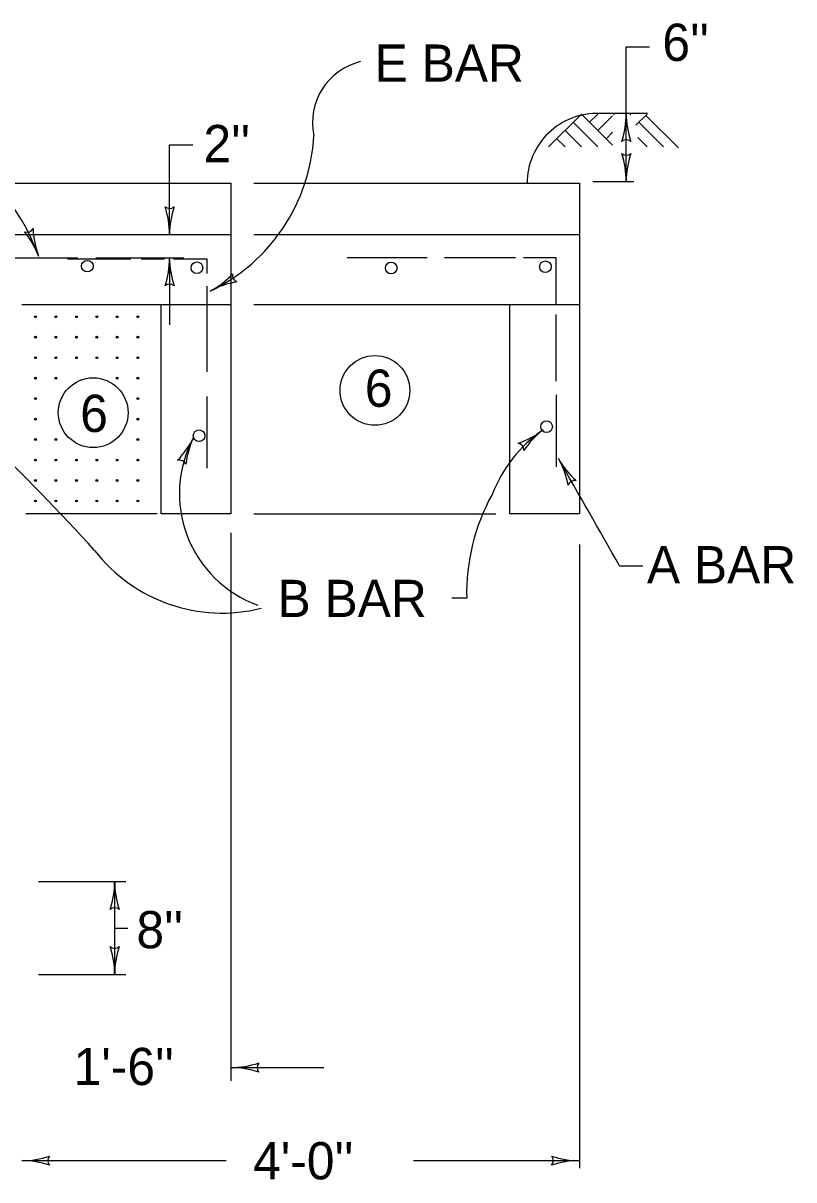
# Model space of a CAD drawing. Extents: x 1007 to 1035.5, y 1000.5 to 1021.5.
# Drawn here: x 1013.94 to 1018.08, y 1006.57 to 1012.79 of the extents above; entities that cross this region are included whole.
import ezdxf

# ---------------------------------------------------------------- set-up
doc = ezdxf.new("R2010")
doc.units = 0
for name, color, linetype in [('Level 1', 7, 'Continuous'), ('Level 2', 7, 'Continuous'), ('Level 5', 7, 'Continuous')]:
    doc.layers.add(name, color=color, linetype=linetype)

msp = doc.modelspace()

# ---------------------------------------------------------------- linework, layer by layer
at = {"layer": 'Level 1'}
for p, q in [((1016.9386, 1012.2993), (1016.7618, 1012.1225)), ((1017.1061, 1012.1318), (1016.9386, 1012.2993)), ((1017.027, 1012.2993), (1016.9828, 1012.2551)), ((1017.0215, 1012.302), (1017.0123, 1012.302)), ((1017.2936, 1012.302), (1017.0215, 1012.302)), ((1017.1061, 1012.29), (1017.027, 1012.2109)), ((1017.1153, 1012.2993), (1017.1118, 1012.2958)), ((1017.2037, 1012.2993), (1017.2002, 1012.2958)), ((1017.2922, 1012.2993), (1017.2314, 1012.2386)), ((1017.4602, 1012.1172), (1017.2834, 1012.294)), ((1017.0269, 1012.1225), (1016.8943, 1012.2551)), ((1017.3805, 1012.1225), (1017.2479, 1012.2551)), ((1016.8502, 1012.1225), (1016.806, 1012.1668)), ((1016.9386, 1012.1225), (1016.8502, 1012.2109)), ((1017.1061, 1012.2017), (1017.0712, 1012.1668)), ((1017.2922, 1012.1225), (1017.2411, 1012.1736)), ((1007.6784, 1011.9281), (1015.0534, 1011.9281)), ((1015.0534, 1011.9281), (1015.0534, 1010.1513)), ((1015.177, 1011.9281), (1016.9284, 1011.9281)), ((1016.9284, 1011.9281), (1016.9284, 1010.1513)), ((1013.4284, 1011.6513), (1015.0534, 1011.6513)), ((1015.177, 1011.6513), (1016.9284, 1011.6513)), ((1013.9284, 1011.2763), (1015.0534, 1011.2763)), ((1014.6784, 1010.1513), (1014.6784, 1011.2763)), ((1015.177, 1011.2763), (1016.9284, 1011.2763)), ((1016.5534, 1010.1513), (1016.5534, 1011.2763)), ((1016.8034, 1010.791), (1016.8034, 1010.4034)), ((1014.6568, 1010.1513), (1013.9508, 1010.1513)), ((1015.0534, 1010.1513), (1014.6784, 1010.1513)), ((1015.177, 1010.1513), (1016.4778, 1010.1513)), ((1016.9284, 1010.1513), (1016.5534, 1010.1513)), ((1017.1437, 1009.8722), (1017.2687, 1009.8722)), ((1016.3215, 1009.6986), (1016.242, 1009.6986))]:
    msp.add_line(p, q, dxfattribs=at)
for centre, radius in [((1014.0026, 1011.2102), 0.005), ((1014.0026, 1011.2102), 0.0025), ((1014.1126, 1011.2102), 0.005), ((1014.1126, 1011.2102), 0.0025), ((1014.2226, 1011.2102), 0.005), ((1014.2226, 1011.2102), 0.0025), ((1014.3326, 1011.2102), 0.005), ((1014.3326, 1011.2102), 0.0025), ((1014.4426, 1011.2102), 0.005), ((1014.4426, 1011.2102), 0.0025), ((1014.5526, 1011.2102), 0.005), ((1014.5526, 1011.2102), 0.0025), ((1014.0026, 1011.1002), 0.005), ((1014.0026, 1011.1002), 0.0025), ((1014.1126, 1011.1002), 0.005), ((1014.1126, 1011.1002), 0.0025), ((1014.2226, 1011.1002), 0.005), ((1014.2226, 1011.1002), 0.0025), ((1014.3326, 1011.1002), 0.005), ((1014.3326, 1011.1002), 0.0025), ((1014.4426, 1011.1002), 0.005), ((1014.4426, 1011.1002), 0.0025), ((1014.5526, 1011.1002), 0.005), ((1014.5526, 1011.1002), 0.0025), ((1014.0026, 1010.9902), 0.005), ((1014.0026, 1010.9902), 0.0025), ((1014.1126, 1010.9902), 0.005), ((1014.1126, 1010.9902), 0.0025), ((1014.2226, 1010.9902), 0.005), ((1014.2226, 1010.9902), 0.0025), ((1014.3326, 1010.9902), 0.005), ((1014.3326, 1010.9902), 0.0025), ((1014.4426, 1010.9902), 0.005), ((1014.4426, 1010.9902), 0.0025), ((1014.5526, 1010.9902), 0.005), ((1014.5526, 1010.9902), 0.0025), ((1015.8282, 1010.8143), 0.1875), ((1014.0026, 1010.8802), 0.005), ((1014.0026, 1010.8802), 0.0025), ((1014.1126, 1010.8802), 0.005), ((1014.1126, 1010.8802), 0.0025), ((1014.313, 1010.6946), 0.1875), ((1014.4426, 1010.8802), 0.005), ((1014.4426, 1010.8802), 0.0025), ((1014.5526, 1010.8802), 0.005), ((1014.5526, 1010.8802), 0.0025), ((1014.0026, 1010.7702), 0.005), ((1014.0026, 1010.7702), 0.0025), ((1014.5526, 1010.7702), 0.005), ((1014.5526, 1010.7702), 0.0025), ((1014.0026, 1010.6602), 0.005), ((1014.0026, 1010.6602), 0.0025), ((1014.5526, 1010.6602), 0.005), ((1014.5526, 1010.6602), 0.0025), ((1014.0026, 1010.5502), 0.005), ((1014.0026, 1010.5502), 0.0025), ((1014.1126, 1010.5502), 0.005), ((1014.1126, 1010.5502), 0.0025), ((1014.5526, 1010.5502), 0.005), ((1014.5526, 1010.5502), 0.0025), ((1014.0026, 1010.4402), 0.005), ((1014.0026, 1010.4402), 0.0025), ((1014.1126, 1010.4402), 0.005), ((1014.1126, 1010.4402), 0.0025), ((1014.2226, 1010.4402), 0.005), ((1014.2226, 1010.4402), 0.0025), ((1014.3326, 1010.4402), 0.005), ((1014.3326, 1010.4402), 0.0025), ((1014.4426, 1010.4402), 0.005), ((1014.4426, 1010.4402), 0.0025), ((1014.5526, 1010.4402), 0.005), ((1014.5526, 1010.4402), 0.0025), ((1014.0026, 1010.3302), 0.005), ((1014.0026, 1010.3302), 0.0025), ((1014.1126, 1010.3302), 0.005), ((1014.1126, 1010.3302), 0.0025), ((1014.2226, 1010.3302), 0.005), ((1014.2226, 1010.3302), 0.0025), ((1014.3326, 1010.3302), 0.005), ((1014.3326, 1010.3302), 0.0025), ((1014.4426, 1010.3302), 0.005), ((1014.4426, 1010.3302), 0.0025), ((1014.5526, 1010.3302), 0.005), ((1014.5526, 1010.3302), 0.0025), ((1014.0026, 1010.2202), 0.005), ((1014.0026, 1010.2202), 0.0025), ((1014.1126, 1010.2202), 0.005), ((1014.1126, 1010.2202), 0.0025), ((1014.2226, 1010.2202), 0.005), ((1014.2226, 1010.2202), 0.0025), ((1014.3326, 1010.2202), 0.005), ((1014.3326, 1010.2202), 0.0025), ((1014.4426, 1010.2202), 0.005), ((1014.4426, 1010.2202), 0.0025), ((1014.5526, 1010.2202), 0.005), ((1014.5526, 1010.2202), 0.0025)]:
    msp.add_circle(centre, radius, dxfattribs=at)
for centre, radius, start, end in [((1017.0215, 1011.927), 0.375, 87.82308, 180.08629), ((1017.42, 1009.7241), 1.0988, 151.05093, 181.32856)]:
    msp.add_arc(centre, radius, start, end, dxfattribs=at)
at = {"layer": 'Level 2'}
for p, q in [((1013.676, 1011.5263), (1014.2303, 1011.5263)), ((1014.3263, 1011.5263), (1014.801, 1011.5263)), ((1016.1096, 1011.5263), (1015.6783, 1011.5263)), ((1016.5831, 1011.5263), (1016.2028, 1011.5263)), ((1016.8034, 1011.5263), (1016.6278, 1011.5263)), ((1016.8034, 1011.2745), (1016.8034, 1011.5263)), ((1016.8034, 1010.8644), (1016.8034, 1011.2223))]:
    msp.add_line(p, q, dxfattribs=at)
for points in [[(1014.1745, 1011.5213), (1014.5159, 1011.5213)], [(1014.5708, 1011.5213), (1014.6964, 1011.5213)], [(1014.7443, 1011.5213), (1014.9245, 1011.5213), (1014.9245, 1011.4424)], [(1014.9245, 1011.3739), (1014.9245, 1010.9148)], [(1014.9245, 1010.7823), (1014.9245, 1010.3963)]]:
    msp.add_lwpolyline(points, dxfattribs=at)
for centre in [(1014.2814, 1011.4819), (1014.8706, 1011.4734), (1015.9155, 1011.472), (1016.7446, 1011.4786), (1016.7511, 1010.6197), (1014.8822, 1010.5706)]:
    msp.add_circle(centre, 0.0313, dxfattribs=at)
at = {"layer": 'Level 5'}
for p, q in [((1017.1796, 1012.2958), (1017.1796, 1012.6603)), ((1017.1796, 1012.6603), (1017.3046, 1012.6603)), ((1017.1796, 1011.937), (1017.1796, 1012.302)), ((1014.7238, 1011.6513), (1014.7238, 1012.1333)), ((1014.7238, 1012.1333), (1014.8488, 1012.1333)), ((1016.9998, 1011.937), (1017.2203, 1011.937)), ((1014.7238, 1011.5263), (1014.7238, 1011.5293)), ((1014.7238, 1011.5263), (1014.7238, 1011.1661)), ((1015.0534, 1010.0496), (1015.0534, 1007.1051)), ((1016.9284, 1009.987), (1016.9284, 1006.6358)), ((1014.018, 1008.1759), (1014.4884, 1008.1759)), ((1014.4284, 1008.1759), (1014.4284, 1007.6759)), ((1014.4284, 1007.9259), (1014.4995, 1007.9259)), ((1014.018, 1007.6759), (1014.4884, 1007.6759)), ((1015.0534, 1007.1759), (1015.5534, 1007.1759)), ((1013.9284, 1006.6759), (1015.0283, 1006.6759)), ((1016.0361, 1006.6759), (1016.9284, 1006.6759))]:
    msp.add_line(p, q, dxfattribs=at)
for centre, radius, start, end in [((1015.8314, 1012.2516), 0.3391, 103.80656, 191.59064), ((1016.7108, 1012.302), 0.4688, 341.33122, 0), ((1016.7108, 1012.302), 0.4688, 0, 0.01223), ((1017.6483, 1012.302), 0.4688, 180.00611, 198.65284), ((1012.951, 1011.1519), 1.1348, 19.72287, 63.2426), ((1014.5179, 1012.234), 0.9826, 295.56797, 357.05453), ((1017.1796, 1012.1238), 0.0375, 49.10871, 131.2254), ((1017.1795, 1012.1152), 0.0375, 229.10871, 311.2254), ((1016.7108, 1011.937), 0.4688, 0.00611, 18.65284), ((1017.6483, 1011.937), 0.4688, 161.33122, 180), ((1017.6483, 1011.937), 0.4688, 180, 180.01223), ((1014.7238, 1011.8296), 0.0375, 228.7746, 310.89129), ((1014.255, 1011.6513), 0.4688, 0, 18.66878), ((1015.1925, 1011.6513), 0.4688, 161.34716, 179.99389), ((1013.957, 1011.702), 0.0375, 249.2191, 331.33579), ((1013.58, 1011.3712), 0.4687, 20.4445, 39.11329), ((1014.4585, 1011.6987), 0.4687, 181.79166, 200.43839), ((1014.255, 1011.6513), 0.4688, 359.98778, 0), ((1013.58, 1011.3712), 0.4687, 20.43228, 20.4445), ((1014.255, 1011.5263), 0.4688, 341.34716, 359.99389), ((1015.1925, 1011.5263), 0.4688, 179.98778, 180), ((1015.1925, 1011.5263), 0.4688, 180, 198.66878), ((1014.7179, 1011.7593), 0.4688, 298.55859, 317.22737), ((1015.0986, 1011.4328), 0.0375, 167.33319, 249.44988), ((1014.7237, 1011.3481), 0.0375, 48.7746, 130.89129), ((1015.1661, 1010.9359), 0.4688, 99.90575, 118.55248), ((1014.7179, 1011.7593), 0.4688, 298.54636, 298.55859), ((1003.813, 1000.3511), 14.235, 42.42507, 45.80619), ((1014.4302, 1010.7651), 0.4687, 315.90227, 334.549), ((1015.4139, 1010.2602), 0.6373, 151.55346, 250.18535), ((1015.2768, 1010.3624), 0.4687, 154.55511, 173.2239), ((1015.2768, 1010.3624), 0.4687, 154.54289, 154.55511), ((1017.1679, 1009.9776), 0.762, 124.83779, 158.58099), ((1016.4451, 1010.9733), 0.4688, 289.17489, 307.82162), ((1017.0201, 1010.2328), 0.4688, 127.82773, 146.49651), ((1017.0201, 1010.2328), 0.4688, 127.81551, 127.82773), ((1016.5918, 1010.4938), 0.0375, 356.60233, 78.71902), ((1014.7769, 1010.4028), 0.0375, 23.32971, 105.44641), ((196.5556, 541.4483), 944.8734, 29.7194222, 29.7596194), ((1017.2218, 1010.6803), 0.4688, 209.7273, 209.73952), ((1017.2218, 1010.6803), 0.4688, 209.73952, 228.40831), ((1016.4078, 1010.2152), 0.4688, 11.08668, 29.73341), ((1016.9032, 1010.293), 0.0375, 78.51412, 160.63081), ((1015.0061, 1010.4847), 0.8666, 217.72443, 284.01314), ((1013.9597, 1008.1759), 0.4687, 341.34716, 359.99389), ((1014.8972, 1008.1759), 0.4687, 179.98778, 180), ((1014.8972, 1008.1759), 0.4687, 180, 198.66878), ((1014.4284, 1007.9977), 0.0375, 48.7746, 130.89129), ((1014.4285, 1007.8542), 0.0375, 228.7746, 310.89129), ((1013.9597, 1007.6759), 0.4687, 0, 18.66878), ((1014.8972, 1007.6759), 0.4687, 161.34716, 179.99389), ((1013.9597, 1007.6759), 0.4687, 359.98778, 0), ((1015.0534, 1007.6447), 0.4687, 270, 288.66878), ((1015.2317, 1007.1759), 0.0375, 138.7746, 220.89129), ((1015.0534, 1007.6447), 0.4687, 269.98778, 270), ((1015.0534, 1006.7072), 0.4687, 71.34716, 89.99389), ((1013.9284, 1007.1447), 0.4688, 270, 288.66878), ((1014.1067, 1006.6759), 0.0375, 138.7746, 220.89129), ((1016.7502, 1006.676), 0.0375, 318.7746, 40.89129), ((1016.9284, 1007.1447), 0.4688, 251.34716, 269.99389), ((1013.9284, 1006.2072), 0.4688, 71.34716, 89.99389), ((1016.9284, 1006.2072), 0.4688, 90, 108.66878), ((1016.9284, 1006.2072), 0.4688, 89.98778, 90)]:
    msp.add_arc(centre, radius, start, end, dxfattribs=at)

# ---------------------------------------------------------------- texts
at = {"layer": 'Level 1'}
for s, p in [("6''", (1017.3738, 1012.5847)), ('E BAR', (1015.8267, 1012.4729)), ("2''", (1014.906, 1012.0406)), ('6', (1015.7737, 1010.7263)), ('6', (1014.2432, 1010.591)), ('A BAR', (1017.2908, 1009.7779)), ('B BAR', (1015.3044, 1009.5967)), ("8''", (1014.5455, 1007.817)), ("1'-6''", (1014.2078, 1007.0821)), ("4'-0''", (1015.173, 1006.5756))]:
    msp.add_text(s, height=0.2, dxfattribs=at).set_placement(p)

doc.saveas('drawing.dxf')
